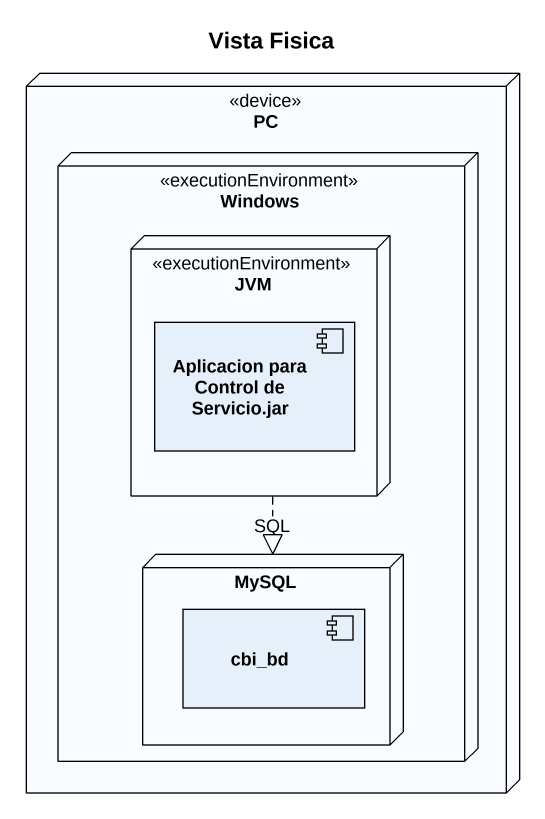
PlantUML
@startuml
title Vista Fisica
node PC <<device>> {
  node Windows <<executionEnvironment>> {
    node JVM <<executionEnvironment>> {
      component "Aplicacion para Control de Servicio.jar" as Aplicacion_para_Control_de
    }
    node MySQL {
      component cbi_bd
    }
  }
}
JVM ..|> MySQL : SQL
@enduml
